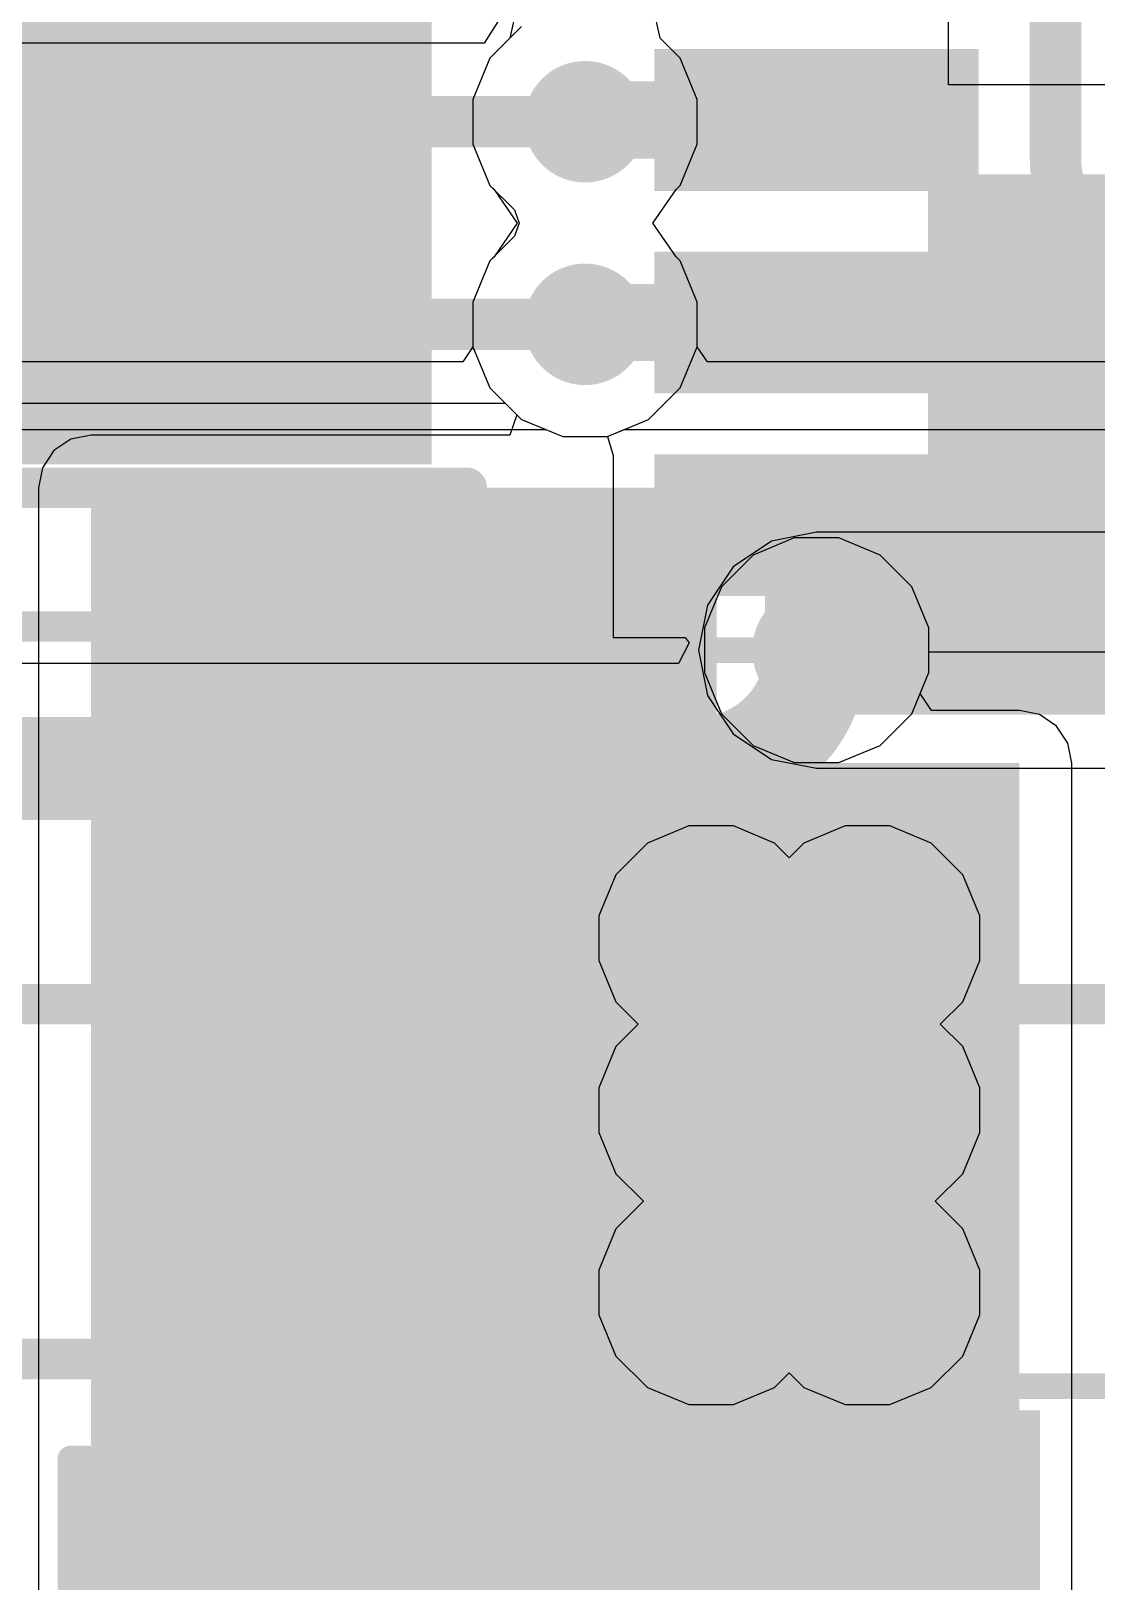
# Model space of a CAD drawing. Header units: inches. Extents: x -0.01 to 2.44, y -0.01 to 2.26.
# Drawn here: x 0.5025 to 0.7094, y 1.0781 to 1.3793 of the extents above; entities that cross this region are included whole.
import ezdxf

# ---------------------------------------------------------------- set-up
doc = ezdxf.new("R2010")
doc.units = ezdxf.units.IN
doc.header["$MEASUREMENT"] = 0
for name, color, linetype in [('Bottom Layer', 5, 'Continuous'), ('Bottom Overlay', 54, 'Continuous'), ('Bottom Paste', 16, 'Continuous'), ('Bottom Solder', 6, 'Continuous'), ('GROUND', 16, 'Continuous'), ('POWER', 76, 'Continuous'), ('SIGNAL1', 90, 'Continuous'), ('SIGNAL2', 156, 'Continuous'), ('Top Layer', 1, 'Continuous'), ('Top Overlay', 2, 'Continuous'), ('Top Paste', 8, 'Continuous'), ('Top Solder', 216, 'Continuous'), ('Via Holes', 16, 'Continuous')]:
    doc.layers.add(name, color=color, linetype=linetype)

# ---------------------------------------------------------------- blocks, each defined once
blk = doc.blocks.new('SOT__223_B_30')
at = {"layer": 'Bottom Layer'}
for points in [[(0.06102, 0.15945), (0.12008, 0.15945), (0.12008, 0.08071), (0.06102, 0.08071)], [(-0.0748, -0.08071), (0.0748, -0.08071), (0.0748, -0.15945), (-0.0748, -0.15945)]]:
    blk.add_hatch(color=5, dxfattribs=at).paths.add_polyline_path(points)
at = {"layer": 'Bottom Paste'}
for points in [[(0.06102, 0.15945), (0.12008, 0.15945), (0.12008, 0.08071), (0.06102, 0.08071)], [(-0.0748, -0.08071), (0.0748, -0.08071), (0.0748, -0.15945), (-0.0748, -0.15945)]]:
    blk.add_hatch(color=16, dxfattribs=at).paths.add_polyline_path(points)
at = {"layer": 'Bottom Solder'}
for points in [[(0.05702, 0.16345), (0.12408, 0.16345), (0.12408, 0.07671), (0.05702, 0.07671)], [(-0.0788, -0.07671), (0.0788, -0.07671), (0.0788, -0.16345), (-0.0788, -0.16345)]]:
    blk.add_hatch(color=6, dxfattribs=at).paths.add_polyline_path(points)
at = {"layer": 'Bottom Overlay'}
for points in [[(0.13, 0.072, 0.005, 0.005, 0), (-0.13, 0.072, 0.005, 0.005, 0)], [(0.13, 0.072, 0.005, 0.005, 0), (0.13, -0.071, 0.005, 0.005, 0)], [(0.13, -0.071, 0.005, 0.005, 0), (-0.13, -0.071, 0.005, 0.005, 0)]]:
    blk.add_lwpolyline(points, format="xyseb", dxfattribs=at)
for points in [[(0.12875, 0.072, 0.0025, 0.0025, 1), (0.13125, 0.072, 0.0025, 0.0025, 1)], [(0.12875, 0.072, 0.0025, 0.0025, 1), (0.13125, 0.072, 0.0025, 0.0025, 1)], [(0.12875, -0.071, 0.0025, 0.0025, 1), (0.13125, -0.071, 0.0025, 0.0025, 1)], [(0.12875, -0.071, 0.0025, 0.0025, 1), (0.13125, -0.071, 0.0025, 0.0025, 1)]]:
    blk.add_lwpolyline(points, format="xyseb", close=True, dxfattribs=at)
blk = doc.blocks.new('ESSOP_10_150____1___31')
at = {"layer": 'Top Layer'}
for points in [[(-0.14764, 0.09055), (-0.08858, 0.09055), (-0.08858, 0.06693), (-0.14764, 0.06693)], [(0.08858, 0.09055), (0.14764, 0.09055), (0.14764, 0.06693), (0.08858, 0.06693)], [(-0.04134, -0.06496), (-0.04134, 0.06496), (0.04134, 0.06496), (0.04134, -0.06496)], [(-0.14764, 0.05118), (-0.08858, 0.05118), (-0.08858, 0.02756), (-0.14764, 0.02756)], [(0.08858, 0.05118), (0.14764, 0.05118), (0.14764, 0.02756), (0.08858, 0.02756)], [(-0.14764, 0.01181), (-0.08858, 0.01181), (-0.08858, -0.01181), (-0.14764, -0.01181)], [(0.08858, 0.01181), (0.14764, 0.01181), (0.14764, -0.01181), (0.08858, -0.01181)], [(-0.14764, -0.02756), (-0.08858, -0.02756), (-0.08858, -0.05118), (-0.14764, -0.05118)], [(0.08858, -0.02756), (0.14764, -0.02756), (0.14764, -0.05118), (0.08858, -0.05118)], [(-0.14764, -0.06693), (-0.08858, -0.06693), (-0.08858, -0.09055), (-0.14764, -0.09055)], [(0.08858, -0.06693), (0.14764, -0.06693), (0.14764, -0.09055), (0.08858, -0.09055)]]:
    blk.add_hatch(color=1, dxfattribs=at).paths.add_polyline_path(points)
at = {"layer": 'Top Paste'}
for points in [[(-0.14764, 0.09055), (-0.08858, 0.09055), (-0.08858, 0.06693), (-0.14764, 0.06693)], [(0.08858, 0.09055), (0.14764, 0.09055), (0.14764, 0.06693), (0.08858, 0.06693)], [(-0.04134, -0.06496), (-0.04134, 0.06496), (0.04134, 0.06496), (0.04134, -0.06496)], [(-0.14764, 0.05118), (-0.08858, 0.05118), (-0.08858, 0.02756), (-0.14764, 0.02756)], [(0.08858, 0.05118), (0.14764, 0.05118), (0.14764, 0.02756), (0.08858, 0.02756)], [(-0.14764, 0.01181), (-0.08858, 0.01181), (-0.08858, -0.01181), (-0.14764, -0.01181)], [(0.08858, 0.01181), (0.14764, 0.01181), (0.14764, -0.01181), (0.08858, -0.01181)], [(-0.14764, -0.02756), (-0.08858, -0.02756), (-0.08858, -0.05118), (-0.14764, -0.05118)], [(0.08858, -0.02756), (0.14764, -0.02756), (0.14764, -0.05118), (0.08858, -0.05118)], [(-0.14764, -0.06693), (-0.08858, -0.06693), (-0.08858, -0.09055), (-0.14764, -0.09055)], [(0.08858, -0.06693), (0.14764, -0.06693), (0.14764, -0.09055), (0.08858, -0.09055)]]:
    blk.add_hatch(color=8, dxfattribs=at).paths.add_polyline_path(points)
at = {"layer": 'Top Solder'}
for points in [[(-0.14961, 0.09252), (-0.08661, 0.09252), (-0.08661, 0.06496), (-0.14961, 0.06496)], [(0.08661, 0.09252), (0.14961, 0.09252), (0.14961, 0.06496), (0.08661, 0.06496)], [(-0.04331, -0.06693), (-0.04331, 0.06693), (0.04331, 0.06693), (0.04331, -0.06693)], [(-0.14961, 0.05315), (-0.08661, 0.05315), (-0.08661, 0.02559), (-0.14961, 0.02559)], [(0.08661, 0.05315), (0.14961, 0.05315), (0.14961, 0.02559), (0.08661, 0.02559)], [(-0.14961, 0.01378), (-0.08661, 0.01378), (-0.08661, -0.01378), (-0.14961, -0.01378)], [(0.08661, 0.01378), (0.14961, 0.01378), (0.14961, -0.01378), (0.08661, -0.01378)], [(-0.14961, -0.02559), (-0.08661, -0.02559), (-0.08661, -0.05315), (-0.14961, -0.05315)], [(0.08661, -0.02559), (0.14961, -0.02559), (0.14961, -0.05315), (0.08661, -0.05315)], [(-0.14961, -0.06496), (-0.08661, -0.06496), (-0.08661, -0.09252), (-0.14961, -0.09252)], [(0.08661, -0.06496), (0.14961, -0.06496), (0.14961, -0.09252), (0.08661, -0.09252)]]:
    blk.add_hatch(color=216, dxfattribs=at).paths.add_polyline_path(points)
at = {"layer": 'Top Overlay'}
for points in [[(0.07677, 0.09842, 0.00591, 0.00591, 0), (-0.07677, 0.09842, 0.00591, 0.00591, 0)], [(-0.16841, 0.09274, 0.00787, 0.00787, 0), (-0.16841, 0.06807, 0.00787, 0.00787, 0)], [(-0.15506, 0.08043, 0.00787, 0.00787, 0), (-0.16739, 0.09276, 0.00787, 0.00787, 0)], [(-0.15506, 0.08043, 0.00787, 0.00787, 0), (-0.16841, 0.06707, 0.00787, 0.00787, 0)], [(0.07677, -0.09842, 0.00591, 0.00591, 0), (-0.07677, -0.09842, 0.00591, 0.00591, 0)]]:
    blk.add_lwpolyline(points, format="xyseb", dxfattribs=at)
for points in [[(-0.07825, 0.09842, 0.00295, 0.00295, 1), (-0.0753, 0.09842, 0.00295, 0.00295, 1)], [(0.07529, 0.09842, 0.00295, 0.00295, 1), (0.07825, 0.09842, 0.00295, 0.00295, 1)], [(-0.17038, 0.09274, 0.00394, 0.00394, 1), (-0.16644, 0.09274, 0.00394, 0.00394, 1)], [(-0.16936, 0.09276, 0.00394, 0.00394, 1), (-0.16542, 0.09276, 0.00394, 0.00394, 1)], [(-0.15702, 0.08043, 0.00394, 0.00394, 1), (-0.15309, 0.08043, 0.00394, 0.00394, 1)], [(-0.15702, 0.08043, 0.00394, 0.00394, 1), (-0.15309, 0.08043, 0.00394, 0.00394, 1)], [(-0.17038, 0.06807, 0.00394, 0.00394, 1), (-0.16644, 0.06807, 0.00394, 0.00394, 1)], [(-0.17038, 0.06707, 0.00394, 0.00394, 1), (-0.16644, 0.06707, 0.00394, 0.00394, 1)], [(-0.07825, -0.09842, 0.00295, 0.00295, 1), (-0.0753, -0.09842, 0.00295, 0.00295, 1)], [(0.07529, -0.09842, 0.00295, 0.00295, 1), (0.07825, -0.09842, 0.00295, 0.00295, 1)]]:
    blk.add_lwpolyline(points, format="xyseb", close=True, dxfattribs=at)
blk = doc.blocks.new('78438357100_B_85')
at = {"layer": 'Bottom Layer'}
for points in [[(-0.06594, 0.07283), (-0.02736, 0.07283), (-0.02736, -0.07283), (-0.06594, -0.07283)], [(0.02736, 0.07283), (0.06594, 0.07283), (0.06594, -0.07283), (0.02736, -0.07283)]]:
    blk.add_hatch(color=5, dxfattribs=at).paths.add_polyline_path(points)
at = {"layer": 'Bottom Paste'}
for points in [[(-0.06594, 0.07283), (-0.02736, 0.07283), (-0.02736, -0.07283), (-0.06594, -0.07283)], [(0.02736, 0.07283), (0.06594, 0.07283), (0.06594, -0.07283), (0.02736, -0.07283)]]:
    blk.add_hatch(color=16, dxfattribs=at).paths.add_polyline_path(points)
at = {"layer": 'Bottom Solder'}
for points in [[(-0.06994, 0.07683), (-0.02336, 0.07683), (-0.02336, -0.07683), (-0.06994, -0.07683)], [(0.02336, 0.07683), (0.06994, 0.07683), (0.06994, -0.07683), (0.02336, -0.07683)]]:
    blk.add_hatch(color=6, dxfattribs=at).paths.add_polyline_path(points)
at = {"layer": 'Bottom Overlay'}
for points in [[(-0.08465, -0.08465, 0.00787, 0.00787, 0), (-0.08465, 0.08465, 0.00787, 0.00787, 0)], [(-0.08465, 0.08465, 0.00787, 0.00787, 0), (0.08465, 0.08465, 0.00787, 0.00787, 0)], [(0.08465, -0.08465, 0.00787, 0.00787, 0), (0.08465, 0.08465, 0.00787, 0.00787, 0)], [(-0.08465, -0.08465, 0.00787, 0.00787, 0), (0.08465, -0.08465, 0.00787, 0.00787, 0)]]:
    blk.add_lwpolyline(points, format="xyseb", dxfattribs=at)
for points in [[(-0.08661, 0.08465, 0.00394, 0.00394, 1), (-0.08268, 0.08465, 0.00394, 0.00394, 1)], [(-0.08661, 0.08465, 0.00394, 0.00394, 1), (-0.08268, 0.08465, 0.00394, 0.00394, 1)], [(0.08268, 0.08465, 0.00394, 0.00394, 1), (0.08661, 0.08465, 0.00394, 0.00394, 1)], [(0.08268, 0.08465, 0.00394, 0.00394, 1), (0.08661, 0.08465, 0.00394, 0.00394, 1)], [(-0.1003, -0.0628, 0.01575, 0.01575, 1), (-0.10817, -0.0628, 0.01575, 0.01575, 1)], [(-0.11211, -0.0628, 0.00787, 0.00787, 1), (-0.10424, -0.0628, 0.00787, 0.00787, 1)], [(-0.10424, -0.0628, 0.00787, 0.00787, 1), (-0.09636, -0.0628, 0.00787, 0.00787, 1)], [(-0.08661, -0.08465, 0.00394, 0.00394, 1), (-0.08268, -0.08465, 0.00394, 0.00394, 1)], [(-0.08661, -0.08465, 0.00394, 0.00394, 1), (-0.08268, -0.08465, 0.00394, 0.00394, 1)], [(0.08268, -0.08465, 0.00394, 0.00394, 1), (0.08661, -0.08465, 0.00394, 0.00394, 1)], [(0.08268, -0.08465, 0.00394, 0.00394, 1), (0.08661, -0.08465, 0.00394, 0.00394, 1)]]:
    blk.add_lwpolyline(points, format="xyseb", close=True, dxfattribs=at)
blk = doc.blocks.new('BM04B_GHS_TBT_92')
at = {"layer": 'Top Layer'}
for points in [[(-0.08563, 0.125), (-0.06201, 0.125), (-0.06201, 0.05807), (-0.08563, 0.05807)], [(-0.03642, 0.125), (-0.0128, 0.125), (-0.0128, 0.05807), (-0.03642, 0.05807)], [(0.0128, 0.125), (0.03642, 0.125), (0.03642, 0.05807), (0.0128, 0.05807)], [(0.06201, 0.125), (0.08563, 0.125), (0.08563, 0.05807), (0.06201, 0.05807)], [(-0.16634, 0.01476), (-0.12697, 0.01476), (-0.12697, -0.09547), (-0.16634, -0.09547)], [(0.12697, 0.01476), (0.16634, 0.01476), (0.16634, -0.09547), (0.12697, -0.09547)]]:
    blk.add_hatch(color=1, dxfattribs=at).paths.add_polyline_path(points)
at = {"layer": 'Top Paste'}
for points in [[(-0.08563, 0.125), (-0.06201, 0.125), (-0.06201, 0.05807), (-0.08563, 0.05807)], [(-0.03642, 0.125), (-0.0128, 0.125), (-0.0128, 0.05807), (-0.03642, 0.05807)], [(0.0128, 0.125), (0.03642, 0.125), (0.03642, 0.05807), (0.0128, 0.05807)], [(0.06201, 0.125), (0.08563, 0.125), (0.08563, 0.05807), (0.06201, 0.05807)], [(-0.16634, 0.01476), (-0.12697, 0.01476), (-0.12697, -0.09547), (-0.16634, -0.09547)], [(0.12697, 0.01476), (0.16634, 0.01476), (0.16634, -0.09547), (0.12697, -0.09547)]]:
    blk.add_hatch(color=8, dxfattribs=at).paths.add_polyline_path(points)
at = {"layer": 'Top Solder'}
for points in [[(-0.08963, 0.129), (-0.05801, 0.129), (-0.05801, 0.05407), (-0.08963, 0.05407)], [(-0.04042, 0.129), (-0.0088, 0.129), (-0.0088, 0.05407), (-0.04042, 0.05407)], [(0.0088, 0.129), (0.04042, 0.129), (0.04042, 0.05407), (0.0088, 0.05407)], [(0.05801, 0.129), (0.08963, 0.129), (0.08963, 0.05407), (0.05801, 0.05407)], [(-0.17034, 0.01876), (-0.12297, 0.01876), (-0.12297, -0.09947), (-0.17034, -0.09947)], [(0.12297, 0.01876), (0.17034, 0.01876), (0.17034, -0.09947), (0.12297, -0.09947)]]:
    blk.add_hatch(color=216, dxfattribs=at).paths.add_polyline_path(points)
at = {"layer": 'Top Overlay'}
for points in [[(-0.10039, 0.08366, 0.00787, 0.00787, 0), (-0.1624, 0.08366, 0.00787, 0.00787, 0)], [(-0.1624, 0.08366, 0.00787, 0.00787, 0), (-0.1624, 0.02953, 0.00787, 0.00787, 0)], [(0.1624, 0.08366, 0.00787, 0.00787, 0), (0.10039, 0.08366, 0.00787, 0.00787, 0)], [(0.1624, 0.08366, 0.00787, 0.00787, 0), (0.1624, 0.02953, 0.00787, 0.00787, 0)], [(0.1122, -0.08366, 0.00787, 0.00787, 0), (-0.1122, -0.08366, 0.00787, 0.00787, 0)]]:
    blk.add_lwpolyline(points, format="xyseb", dxfattribs=at)
for points in [[(-0.16437, 0.08366, 0.00394, 0.00394, 1), (-0.16043, 0.08366, 0.00394, 0.00394, 1)], [(-0.16437, 0.08366, 0.00394, 0.00394, 1), (-0.16043, 0.08366, 0.00394, 0.00394, 1)], [(-0.10236, 0.08366, 0.00394, 0.00394, 1), (-0.09843, 0.08366, 0.00394, 0.00394, 1)], [(0.09843, 0.08366, 0.00394, 0.00394, 1), (0.10236, 0.08366, 0.00394, 0.00394, 1)], [(0.16043, 0.08366, 0.00394, 0.00394, 1), (0.16437, 0.08366, 0.00394, 0.00394, 1)], [(0.16043, 0.08366, 0.00394, 0.00394, 1), (0.16437, 0.08366, 0.00394, 0.00394, 1)], [(-0.16437, 0.02953, 0.00394, 0.00394, 1), (-0.16043, 0.02953, 0.00394, 0.00394, 1)], [(0.16043, 0.02953, 0.00394, 0.00394, 1), (0.16437, 0.02953, 0.00394, 0.00394, 1)], [(-0.11417, -0.08366, 0.00394, 0.00394, 1), (-0.11024, -0.08366, 0.00394, 0.00394, 1)], [(0.11024, -0.08366, 0.00394, 0.00394, 1), (0.11417, -0.08366, 0.00394, 0.00394, 1)]]:
    blk.add_lwpolyline(points, format="xyseb", close=True, dxfattribs=at)
blk = doc.blocks.new('C___1206_B_131')
at = {"layer": 'Bottom Layer'}
for points in [[(-0.08, 0.035), (-0.02, 0.035), (-0.02, -0.035), (-0.08, -0.035)], [(0.02, 0.035), (0.08, 0.035), (0.08, -0.035), (0.02, -0.035)]]:
    blk.add_hatch(color=5, dxfattribs=at).paths.add_polyline_path(points)
at = {"layer": 'Bottom Paste'}
for points in [[(-0.08, 0.035), (-0.02, 0.035), (-0.02, -0.035), (-0.08, -0.035)], [(0.02, 0.035), (0.08, 0.035), (0.08, -0.035), (0.02, -0.035)]]:
    blk.add_hatch(color=16, dxfattribs=at).paths.add_polyline_path(points)
at = {"layer": 'Bottom Solder'}
for points in [[(-0.084, 0.039), (-0.016, 0.039), (-0.016, -0.039), (-0.084, -0.039)], [(0.016, 0.039), (0.084, 0.039), (0.084, -0.039), (0.016, -0.039)]]:
    blk.add_hatch(color=6, dxfattribs=at).paths.add_polyline_path(points)
at = {"layer": 'Bottom Overlay'}
for points in [[(-0.084, 0.039, 0.005, 0.005, 0), (-0.024, 0.039, 0.005, 0.005, 0)], [(-0.084, 0.039, 0.005, 0.005, 0), (-0.084, -0.039, 0.005, 0.005, 0)], [(0.024, 0.039, 0.005, 0.005, 0), (0.084, 0.039, 0.005, 0.005, 0)], [(0.084, 0.039, 0.005, 0.005, 0), (0.084, -0.039, 0.005, 0.005, 0)], [(-0.084, -0.039, 0.005, 0.005, 0), (-0.024, -0.039, 0.005, 0.005, 0)], [(0.024, -0.039, 0.005, 0.005, 0), (0.084, -0.039, 0.005, 0.005, 0)]]:
    blk.add_lwpolyline(points, format="xyseb", dxfattribs=at)
for points in [[(-0.08525, 0.039, 0.0025, 0.0025, 1), (-0.08275, 0.039, 0.0025, 0.0025, 1)], [(-0.08525, 0.039, 0.0025, 0.0025, 1), (-0.08275, 0.039, 0.0025, 0.0025, 1)], [(-0.02525, 0.039, 0.0025, 0.0025, 1), (-0.02275, 0.039, 0.0025, 0.0025, 1)], [(0.02275, 0.039, 0.0025, 0.0025, 1), (0.02525, 0.039, 0.0025, 0.0025, 1)], [(0.08275, 0.039, 0.0025, 0.0025, 1), (0.08525, 0.039, 0.0025, 0.0025, 1)], [(0.08275, 0.039, 0.0025, 0.0025, 1), (0.08525, 0.039, 0.0025, 0.0025, 1)], [(-0.08525, -0.039, 0.0025, 0.0025, 1), (-0.08275, -0.039, 0.0025, 0.0025, 1)], [(-0.08525, -0.039, 0.0025, 0.0025, 1), (-0.08275, -0.039, 0.0025, 0.0025, 1)], [(-0.02525, -0.039, 0.0025, 0.0025, 1), (-0.02275, -0.039, 0.0025, 0.0025, 1)], [(0.02275, -0.039, 0.0025, 0.0025, 1), (0.02525, -0.039, 0.0025, 0.0025, 1)], [(0.08275, -0.039, 0.0025, 0.0025, 1), (0.08525, -0.039, 0.0025, 0.0025, 1)], [(0.08275, -0.039, 0.0025, 0.0025, 1), (0.08525, -0.039, 0.0025, 0.0025, 1)]]:
    blk.add_lwpolyline(points, format="xyseb", close=True, dxfattribs=at)

msp = doc.modelspace()

# ---------------------------------------------------------------- hatches: boundary and pattern name
at = {"layer": 'Bottom Layer'}
h = msp.add_hatch(color=5, dxfattribs=at)
edge = h.paths.add_edge_path()
edge.add_arc((0.61012, 1.36165), 0.01181, 0, 360)
h = msp.add_hatch(color=5, dxfattribs=at)
edge = h.paths.add_edge_path()
edge.add_arc((0.61012, 1.32228), 0.01181, 0, 360)
for points in [[(0.51413, 1.03788), (0.63566, 1.03788), (0.63566, 1.29053), (0.51413, 1.29053)], [(0.51413, 1.03788), (0.58413, 1.03788), (0.58413, 1.28738), (0.51413, 1.28738)], [(0.51413, 1.01267), (0.69453, 1.01267), (0.69453, 1.23702), (0.51413, 1.23702)]]:
    msp.add_hatch(color=5, dxfattribs=at).paths.add_polyline_path(points)
h = msp.add_hatch(color=5, dxfattribs=at)
edge = h.paths.add_edge_path()
edge.add_arc((0.65511, 1.25896), 0.01181, 0, 360)
h = msp.add_hatch(color=5, dxfattribs=at)
edge = h.paths.add_edge_path()
edge.add_arc((0.63459, 1.203), 0.01181, 0, 360)
h = msp.add_hatch(color=5, dxfattribs=at)
edge = h.paths.add_edge_path()
edge.add_arc((0.665, 1.203), 0.01181, 0, 360)
h = msp.add_hatch(color=5, dxfattribs=at)
edge = h.paths.add_edge_path()
edge.add_arc((0.63459, 1.16959), 0.01181, 0, 360)
h = msp.add_hatch(color=5, dxfattribs=at)
edge = h.paths.add_edge_path()
edge.add_arc((0.665, 1.16959), 0.01181, 0, 360)
h = msp.add_hatch(color=5, dxfattribs=at)
edge = h.paths.add_edge_path()
edge.add_arc((0.63459, 1.13418), 0.01181, 0, 360)
h = msp.add_hatch(color=5, dxfattribs=at)
edge = h.paths.add_edge_path()
edge.add_arc((0.665, 1.13418), 0.01181, 0, 360)
at = {"layer": 'GROUND'}
h = msp.add_hatch(color=16, dxfattribs=at)
edge = h.paths.add_edge_path()
edge.add_arc((0.61012, 1.36165), 0.01181, 0, 360)
h = msp.add_hatch(color=16, dxfattribs=at)
edge = h.paths.add_edge_path()
edge.add_arc((0.61012, 1.32228), 0.01181, 0, 360)
h = msp.add_hatch(color=16, dxfattribs=at)
edge = h.paths.add_edge_path()
edge.add_arc((0.65511, 1.25896), 0.01181, 0, 360)
h = msp.add_hatch(color=16, dxfattribs=at)
edge = h.paths.add_edge_path()
edge.add_arc((0.63459, 1.203), 0.01181, 0, 360)
h = msp.add_hatch(color=16, dxfattribs=at)
edge = h.paths.add_edge_path()
edge.add_arc((0.665, 1.203), 0.01181, 0, 360)
h = msp.add_hatch(color=16, dxfattribs=at)
edge = h.paths.add_edge_path()
edge.add_arc((0.63459, 1.16959), 0.01181, 0, 360)
h = msp.add_hatch(color=16, dxfattribs=at)
edge = h.paths.add_edge_path()
edge.add_arc((0.665, 1.16959), 0.01181, 0, 360)
h = msp.add_hatch(color=16, dxfattribs=at)
edge = h.paths.add_edge_path()
edge.add_arc((0.63459, 1.13418), 0.01181, 0, 360)
h = msp.add_hatch(color=16, dxfattribs=at)
edge = h.paths.add_edge_path()
edge.add_arc((0.665, 1.13418), 0.01181, 0, 360)
at = {"layer": 'POWER'}
h = msp.add_hatch(color=76, dxfattribs=at)
edge = h.paths.add_edge_path()
edge.add_arc((0.61012, 1.36165), 0.01181, 0, 360)
h = msp.add_hatch(color=76, dxfattribs=at)
edge = h.paths.add_edge_path()
edge.add_arc((0.61012, 1.32228), 0.01181, 0, 360)
h = msp.add_hatch(color=76, dxfattribs=at)
edge = h.paths.add_edge_path()
edge.add_arc((0.65511, 1.25896), 0.01181, 0, 360)
h = msp.add_hatch(color=76, dxfattribs=at)
edge = h.paths.add_edge_path()
edge.add_arc((0.63459, 1.203), 0.01181, 0, 360)
h = msp.add_hatch(color=76, dxfattribs=at)
edge = h.paths.add_edge_path()
edge.add_arc((0.665, 1.203), 0.01181, 0, 360)
h = msp.add_hatch(color=76, dxfattribs=at)
edge = h.paths.add_edge_path()
edge.add_arc((0.63459, 1.16959), 0.01181, 0, 360)
h = msp.add_hatch(color=76, dxfattribs=at)
edge = h.paths.add_edge_path()
edge.add_arc((0.665, 1.16959), 0.01181, 0, 360)
h = msp.add_hatch(color=76, dxfattribs=at)
edge = h.paths.add_edge_path()
edge.add_arc((0.63459, 1.13418), 0.01181, 0, 360)
h = msp.add_hatch(color=76, dxfattribs=at)
edge = h.paths.add_edge_path()
edge.add_arc((0.665, 1.13418), 0.01181, 0, 360)
at = {"layer": 'SIGNAL1'}
h = msp.add_hatch(color=90, dxfattribs=at)
edge = h.paths.add_edge_path()
edge.add_arc((0.61012, 1.36165), 0.01181, 0, 360)
h = msp.add_hatch(color=90, dxfattribs=at)
edge = h.paths.add_edge_path()
edge.add_arc((0.61012, 1.32228), 0.01181, 0, 360)
h = msp.add_hatch(color=90, dxfattribs=at)
edge = h.paths.add_edge_path()
edge.add_arc((0.65511, 1.25896), 0.01181, 0, 360)
h = msp.add_hatch(color=90, dxfattribs=at)
edge = h.paths.add_edge_path()
edge.add_arc((0.63459, 1.203), 0.01181, 0, 360)
h = msp.add_hatch(color=90, dxfattribs=at)
edge = h.paths.add_edge_path()
edge.add_arc((0.665, 1.203), 0.01181, 0, 360)
h = msp.add_hatch(color=90, dxfattribs=at)
edge = h.paths.add_edge_path()
edge.add_arc((0.63459, 1.16959), 0.01181, 0, 360)
h = msp.add_hatch(color=90, dxfattribs=at)
edge = h.paths.add_edge_path()
edge.add_arc((0.665, 1.16959), 0.01181, 0, 360)
h = msp.add_hatch(color=90, dxfattribs=at)
edge = h.paths.add_edge_path()
edge.add_arc((0.63459, 1.13418), 0.01181, 0, 360)
h = msp.add_hatch(color=90, dxfattribs=at)
edge = h.paths.add_edge_path()
edge.add_arc((0.665, 1.13418), 0.01181, 0, 360)
at = {"layer": 'SIGNAL2'}
h = msp.add_hatch(color=156, dxfattribs=at)
edge = h.paths.add_edge_path()
edge.add_arc((0.61012, 1.36165), 0.01181, 0, 360)
h = msp.add_hatch(color=156, dxfattribs=at)
edge = h.paths.add_edge_path()
edge.add_arc((0.61012, 1.32228), 0.01181, 0, 360)
h = msp.add_hatch(color=156, dxfattribs=at)
edge = h.paths.add_edge_path()
edge.add_arc((0.65511, 1.25896), 0.01181, 0, 360)
h = msp.add_hatch(color=156, dxfattribs=at)
edge = h.paths.add_edge_path()
edge.add_arc((0.63459, 1.203), 0.01181, 0, 360)
h = msp.add_hatch(color=156, dxfattribs=at)
edge = h.paths.add_edge_path()
edge.add_arc((0.665, 1.203), 0.01181, 0, 360)
h = msp.add_hatch(color=156, dxfattribs=at)
edge = h.paths.add_edge_path()
edge.add_arc((0.63459, 1.16959), 0.01181, 0, 360)
h = msp.add_hatch(color=156, dxfattribs=at)
edge = h.paths.add_edge_path()
edge.add_arc((0.665, 1.16959), 0.01181, 0, 360)
h = msp.add_hatch(color=156, dxfattribs=at)
edge = h.paths.add_edge_path()
edge.add_arc((0.63459, 1.13418), 0.01181, 0, 360)
h = msp.add_hatch(color=156, dxfattribs=at)
edge = h.paths.add_edge_path()
edge.add_arc((0.665, 1.13418), 0.01181, 0, 360)
at = {"layer": 'Top Layer'}
h = msp.add_hatch(color=1, dxfattribs=at)
edge = h.paths.add_edge_path()
edge.add_arc((0.61012, 1.36165), 0.01181, 0, 360)
h = msp.add_hatch(color=1, dxfattribs=at)
edge = h.paths.add_edge_path()
edge.add_arc((0.61012, 1.32228), 0.01181, 0, 360)
h = msp.add_hatch(color=1, dxfattribs=at)
edge = h.paths.add_edge_path()
edge.add_arc((0.65511, 1.25896), 0.01181, 0, 360)
h = msp.add_hatch(color=1, dxfattribs=at)
edge = h.paths.add_edge_path()
edge.add_arc((0.63459, 1.203), 0.01181, 0, 360)
h = msp.add_hatch(color=1, dxfattribs=at)
edge = h.paths.add_edge_path()
edge.add_arc((0.665, 1.203), 0.01181, 0, 360)
h = msp.add_hatch(color=1, dxfattribs=at)
edge = h.paths.add_edge_path()
edge.add_arc((0.63459, 1.16959), 0.01181, 0, 360)
h = msp.add_hatch(color=1, dxfattribs=at)
edge = h.paths.add_edge_path()
edge.add_arc((0.665, 1.16959), 0.01181, 0, 360)
h = msp.add_hatch(color=1, dxfattribs=at)
edge = h.paths.add_edge_path()
edge.add_arc((0.63459, 1.13418), 0.01181, 0, 360)
h = msp.add_hatch(color=1, dxfattribs=at)
edge = h.paths.add_edge_path()
edge.add_arc((0.665, 1.13418), 0.01181, 0, 360)
at = {"layer": 'Via Holes'}
h = msp.add_hatch(color=7, dxfattribs=at)
edge = h.paths.add_edge_path()
edge.add_arc((0.61012, 1.36165), 0.00591, 0, 360)
h = msp.add_hatch(color=7, dxfattribs=at)
edge = h.paths.add_edge_path()
edge.add_arc((0.61012, 1.32228), 0.00591, 0, 360)
h = msp.add_hatch(color=7, dxfattribs=at)
edge = h.paths.add_edge_path()
edge.add_arc((0.65511, 1.25896), 0.00591, 0, 360)
h = msp.add_hatch(color=7, dxfattribs=at)
edge = h.paths.add_edge_path()
edge.add_arc((0.63459, 1.203), 0.00591, 0, 360)
h = msp.add_hatch(color=7, dxfattribs=at)
edge = h.paths.add_edge_path()
edge.add_arc((0.665, 1.203), 0.00591, 0, 360)
h = msp.add_hatch(color=7, dxfattribs=at)
edge = h.paths.add_edge_path()
edge.add_arc((0.63459, 1.16959), 0.00591, 0, 360)
h = msp.add_hatch(color=7, dxfattribs=at)
edge = h.paths.add_edge_path()
edge.add_arc((0.665, 1.16959), 0.00591, 0, 360)
h = msp.add_hatch(color=7, dxfattribs=at)
edge = h.paths.add_edge_path()
edge.add_arc((0.63459, 1.13418), 0.00591, 0, 360)
h = msp.add_hatch(color=7, dxfattribs=at)
edge = h.paths.add_edge_path()
edge.add_arc((0.665, 1.13418), 0.00591, 0, 360)

# ---------------------------------------------------------------- linework, layer by layer
at = {"layer": 'Bottom Layer'}
for p, q in [((0.68075, 1.36884), (0.68075, 1.4642)), ((0.59776, 1.38014), (0.59163, 1.374)), ((0.59163, 1.374), (0.58831, 1.36599)), ((0.82066, 1.36884), (0.68075, 1.36884)), ((0.58831, 1.36599), (0.58831, 1.35731)), ((0.58831, 1.35731), (0.59163, 1.34929)), ((0.59163, 1.34929), (0.59639, 1.34453)), ((0.59639, 1.34453), (0.59733, 1.34196)), ((0.59733, 1.34196), (0.59639, 1.3394)), ((0.59639, 1.3394), (0.59163, 1.33463)), ((0.59163, 1.33463), (0.58831, 1.32662)), ((0.58831, 1.32662), (0.58831, 1.31794)), ((0.58831, 1.31794), (0.59163, 1.30992)), ((0.59163, 1.30992), (0.59683, 1.30472)), ((0.59683, 1.30472), (0.59551, 1.30072)), ((0.51023, 1.29995), (0.50692, 1.29774)), ((0.51413, 1.30072), (0.51023, 1.29995)), ((0.59551, 1.30072), (0.51413, 1.30072)), ((0.50692, 1.29774), (0.50471, 1.29443)), ((0.50471, 1.29443), (0.50394, 1.29053)), ((0.50394, 1.29053), (0.50394, 1.23702)), ((0.67692, 1.25462), (0.67692, 1.25867)), ((0.67692, 1.25867), (0.71583, 1.25867)), ((0.67523, 1.25055), (0.67692, 1.25462)), ((0.67746, 1.24722), (0.67523, 1.25055)), ((0.69453, 1.24722), (0.67746, 1.24722)), ((0.69843, 1.24644), (0.69453, 1.24722)), ((0.70174, 1.24423), (0.69843, 1.24644)), ((0.70395, 1.24093), (0.70174, 1.24423)), ((0.70472, 1.23702), (0.70395, 1.24093)), ((0.50394, 1.23702), (0.50394, 1.03788)), ((0.70472, 1.06788), (0.70472, 1.23702))]:
    msp.add_line(p, q, dxfattribs=at)
at = {"layer": 'GROUND'}
for p, q in [((0.59689, 1.38395), (0.59549, 1.37787)), ((0.62474, 1.37787), (0.62335, 1.38395)), ((0.59549, 1.37787), (0.59163, 1.374)), ((0.62861, 1.374), (0.62474, 1.37787)), ((0.59163, 1.374), (0.58831, 1.36599)), ((0.63193, 1.36599), (0.62861, 1.374)), ((0.58831, 1.36599), (0.58831, 1.35731)), ((0.63193, 1.35731), (0.63193, 1.36599)), ((0.58831, 1.35731), (0.59163, 1.34929)), ((0.62861, 1.34929), (0.63193, 1.35731)), ((0.59163, 1.34929), (0.59243, 1.3485)), ((0.62781, 1.3485), (0.62861, 1.34929)), ((0.59243, 1.3485), (0.59694, 1.34196)), ((0.6233, 1.34196), (0.62781, 1.3485)), ((0.59694, 1.34196), (0.59243, 1.33543)), ((0.62781, 1.33543), (0.6233, 1.34196)), ((0.59163, 1.33463), (0.58831, 1.32662)), ((0.59243, 1.33543), (0.59163, 1.33463)), ((0.62861, 1.33463), (0.62781, 1.33543)), ((0.63193, 1.32662), (0.62861, 1.33463)), ((0.58831, 1.32662), (0.58831, 1.31794)), ((0.63193, 1.31794), (0.63193, 1.32662)), ((0.58831, 1.31794), (0.59163, 1.30992)), ((0.62861, 1.30992), (0.63193, 1.31794)), ((0.59163, 1.30992), (0.59776, 1.30379)), ((0.62247, 1.30379), (0.62861, 1.30992)), ((0.59776, 1.30379), (0.60578, 1.30047)), ((0.61446, 1.30047), (0.62247, 1.30379)), ((0.60578, 1.30047), (0.61446, 1.30047)), ((0.65077, 1.28077), (0.64276, 1.27745)), ((0.65945, 1.28077), (0.65077, 1.28077)), ((0.66746, 1.27745), (0.65945, 1.28077)), ((0.64276, 1.27745), (0.63662, 1.27131)), ((0.6736, 1.27131), (0.66746, 1.27745)), ((0.63662, 1.27131), (0.6333, 1.2633)), ((0.67692, 1.2633), (0.6736, 1.27131)), ((0.6333, 1.2633), (0.6333, 1.25462)), ((0.67692, 1.25462), (0.67692, 1.2633)), ((0.6333, 1.25462), (0.63662, 1.2466)), ((0.6736, 1.2466), (0.67692, 1.25462)), ((0.63662, 1.2466), (0.64276, 1.24047)), ((0.66746, 1.24047), (0.6736, 1.2466)), ((0.64276, 1.24047), (0.65077, 1.23715)), ((0.65945, 1.23715), (0.66746, 1.24047)), ((0.65077, 1.23715), (0.65945, 1.23715)), ((0.63025, 1.22481), (0.62223, 1.22149)), ((0.63893, 1.22481), (0.63025, 1.22481)), ((0.64694, 1.22149), (0.63893, 1.22481)), ((0.66066, 1.22481), (0.65265, 1.22149)), ((0.66934, 1.22481), (0.66066, 1.22481)), ((0.67735, 1.22149), (0.66934, 1.22481)), ((0.62223, 1.22149), (0.6161, 1.21535)), ((0.64979, 1.21864), (0.64694, 1.22149)), ((0.65265, 1.22149), (0.64979, 1.21864)), ((0.68349, 1.21535), (0.67735, 1.22149)), ((0.6161, 1.21535), (0.61278, 1.20734)), ((0.68681, 1.20734), (0.68349, 1.21535)), ((0.61278, 1.20734), (0.61278, 1.19866)), ((0.68681, 1.19866), (0.68681, 1.20734)), ((0.61278, 1.19866), (0.6161, 1.19065)), ((0.68349, 1.19065), (0.68681, 1.19866)), ((0.6161, 1.19065), (0.62045, 1.18629)), ((0.67914, 1.18629), (0.68349, 1.19065)), ((0.62045, 1.18629), (0.6161, 1.18194)), ((0.68349, 1.18194), (0.67914, 1.18629)), ((0.6161, 1.18194), (0.61278, 1.17393)), ((0.68681, 1.17393), (0.68349, 1.18194)), ((0.61278, 1.17393), (0.61278, 1.16525)), ((0.68681, 1.16525), (0.68681, 1.17393)), ((0.61278, 1.16525), (0.6161, 1.15723)), ((0.68349, 1.15723), (0.68681, 1.16525)), ((0.6161, 1.15723), (0.62145, 1.15188)), ((0.67814, 1.15188), (0.68349, 1.15723)), ((0.62145, 1.15188), (0.6161, 1.14653)), ((0.68349, 1.14653), (0.67814, 1.15188)), ((0.6161, 1.14653), (0.61278, 1.13852)), ((0.68681, 1.13852), (0.68349, 1.14653)), ((0.61278, 1.13852), (0.61278, 1.12984)), ((0.68681, 1.12984), (0.68681, 1.13852)), ((0.61278, 1.12984), (0.6161, 1.12182)), ((0.68349, 1.12182), (0.68681, 1.12984)), ((0.6161, 1.12182), (0.62223, 1.11569)), ((0.67735, 1.11569), (0.68349, 1.12182)), ((0.64694, 1.11569), (0.64979, 1.11854)), ((0.64979, 1.11854), (0.65265, 1.11569)), ((0.62223, 1.11569), (0.63025, 1.11237)), ((0.63893, 1.11237), (0.64694, 1.11569)), ((0.65265, 1.11569), (0.66066, 1.11237)), ((0.66934, 1.11237), (0.67735, 1.11569)), ((0.63025, 1.11237), (0.63893, 1.11237)), ((0.66066, 1.11237), (0.66934, 1.11237))]:
    msp.add_line(p, q, dxfattribs=at)
at = {"layer": 'POWER'}
for p, q in [((0.59689, 1.38395), (0.59549, 1.37787)), ((0.62474, 1.37787), (0.62335, 1.38395)), ((0.59549, 1.37787), (0.59163, 1.374)), ((0.62861, 1.374), (0.62474, 1.37787)), ((0.59163, 1.374), (0.58831, 1.36599)), ((0.63193, 1.36599), (0.62861, 1.374)), ((0.58831, 1.36599), (0.58831, 1.35731)), ((0.63193, 1.35731), (0.63193, 1.36599)), ((0.58831, 1.35731), (0.59163, 1.34929)), ((0.62861, 1.34929), (0.63193, 1.35731)), ((0.59163, 1.34929), (0.59243, 1.3485)), ((0.62781, 1.3485), (0.62861, 1.34929)), ((0.59243, 1.3485), (0.59694, 1.34196)), ((0.6233, 1.34196), (0.62781, 1.3485)), ((0.59694, 1.34196), (0.59243, 1.33543)), ((0.62781, 1.33543), (0.6233, 1.34196)), ((0.59163, 1.33463), (0.58831, 1.32662)), ((0.59243, 1.33543), (0.59163, 1.33463)), ((0.62861, 1.33463), (0.62781, 1.33543)), ((0.63193, 1.32662), (0.62861, 1.33463)), ((0.58831, 1.32662), (0.58831, 1.31794)), ((0.63193, 1.31794), (0.63193, 1.32662)), ((0.58831, 1.31794), (0.58634, 1.315)), ((0.63389, 1.315), (0.63193, 1.31794)), ((0.58634, 1.315), (0.39775, 1.315)), ((0.735, 1.315), (0.63389, 1.315)), ((0.38085, 1.30182), (0.60252, 1.30182)), ((0.60252, 1.30182), (0.60578, 1.30047)), ((0.61446, 1.30047), (0.61772, 1.30182)), ((0.61772, 1.30182), (0.735, 1.30182)), ((0.60578, 1.30047), (0.61446, 1.30047)), ((0.65077, 1.28077), (0.64276, 1.27745)), ((0.65945, 1.28077), (0.65077, 1.28077)), ((0.66746, 1.27745), (0.65945, 1.28077)), ((0.64276, 1.27745), (0.63662, 1.27131)), ((0.6736, 1.27131), (0.66746, 1.27745)), ((0.63662, 1.27131), (0.6333, 1.2633)), ((0.67692, 1.2633), (0.6736, 1.27131)), ((0.6333, 1.2633), (0.6333, 1.25462)), ((0.67692, 1.25462), (0.67692, 1.2633)), ((0.6333, 1.25462), (0.63662, 1.2466)), ((0.6736, 1.2466), (0.67692, 1.25462)), ((0.63662, 1.2466), (0.64276, 1.24047)), ((0.66746, 1.24047), (0.6736, 1.2466)), ((0.64276, 1.24047), (0.65077, 1.23715)), ((0.65945, 1.23715), (0.66746, 1.24047)), ((0.65077, 1.23715), (0.65945, 1.23715))]:
    msp.add_line(p, q, dxfattribs=at)
at = {"layer": 'SIGNAL1'}
for p, q in [((0.59637, 1.38619), (0.59053, 1.37694)), ((0.62474, 1.37787), (0.62335, 1.38395)), ((0.59053, 1.37694), (0.47881, 1.37694)), ((0.62861, 1.374), (0.62474, 1.37787)), ((0.63193, 1.36599), (0.62861, 1.374)), ((0.63193, 1.35731), (0.63193, 1.36599)), ((0.62861, 1.34929), (0.63193, 1.35731)), ((0.62781, 1.3485), (0.62861, 1.34929)), ((0.6233, 1.34196), (0.62781, 1.3485)), ((0.62781, 1.33543), (0.6233, 1.34196)), ((0.62861, 1.33463), (0.62781, 1.33543)), ((0.63193, 1.32662), (0.62861, 1.33463)), ((0.63193, 1.31794), (0.63193, 1.32662)), ((0.62861, 1.30992), (0.63193, 1.31794)), ((0.62247, 1.30379), (0.62861, 1.30992)), ((0.49598, 1.30698), (0.59457, 1.30698)), ((0.59457, 1.30698), (0.59776, 1.30379)), ((0.59776, 1.30379), (0.60578, 1.30047)), ((0.61446, 1.30047), (0.62247, 1.30379)), ((0.60578, 1.30047), (0.61446, 1.30047)), ((0.65077, 1.28077), (0.64276, 1.27745)), ((0.65945, 1.28077), (0.65077, 1.28077)), ((0.66746, 1.27745), (0.65945, 1.28077)), ((0.64276, 1.27745), (0.63662, 1.27131)), ((0.6736, 1.27131), (0.66746, 1.27745)), ((0.63662, 1.27131), (0.6333, 1.2633)), ((0.67692, 1.2633), (0.6736, 1.27131)), ((0.6333, 1.2633), (0.6333, 1.25462)), ((0.67692, 1.25462), (0.67692, 1.2633)), ((0.6333, 1.25462), (0.63662, 1.2466)), ((0.6736, 1.2466), (0.67692, 1.25462)), ((0.63662, 1.2466), (0.64276, 1.24047)), ((0.66746, 1.24047), (0.6736, 1.2466)), ((0.64276, 1.24047), (0.65077, 1.23715)), ((0.65945, 1.23715), (0.66746, 1.24047)), ((0.65077, 1.23715), (0.65945, 1.23715)), ((0.63025, 1.22481), (0.62223, 1.22149)), ((0.63893, 1.22481), (0.63025, 1.22481)), ((0.64694, 1.22149), (0.63893, 1.22481)), ((0.66066, 1.22481), (0.65265, 1.22149)), ((0.66934, 1.22481), (0.66066, 1.22481)), ((0.67735, 1.22149), (0.66934, 1.22481)), ((0.62223, 1.22149), (0.6161, 1.21535)), ((0.64979, 1.21864), (0.64694, 1.22149)), ((0.65265, 1.22149), (0.64979, 1.21864)), ((0.68349, 1.21535), (0.67735, 1.22149)), ((0.6161, 1.21535), (0.61278, 1.20734)), ((0.68681, 1.20734), (0.68349, 1.21535)), ((0.61278, 1.20734), (0.61278, 1.19866)), ((0.68681, 1.19866), (0.68681, 1.20734)), ((0.61278, 1.19866), (0.6161, 1.19065)), ((0.68349, 1.19065), (0.68681, 1.19866)), ((0.6161, 1.19065), (0.62045, 1.18629)), ((0.67914, 1.18629), (0.68349, 1.19065)), ((0.62045, 1.18629), (0.6161, 1.18194)), ((0.68349, 1.18194), (0.67914, 1.18629)), ((0.6161, 1.18194), (0.61278, 1.17393)), ((0.68681, 1.17393), (0.68349, 1.18194)), ((0.61278, 1.17393), (0.61278, 1.16525)), ((0.68681, 1.16525), (0.68681, 1.17393)), ((0.61278, 1.16525), (0.6161, 1.15723)), ((0.68349, 1.15723), (0.68681, 1.16525)), ((0.6161, 1.15723), (0.62145, 1.15188)), ((0.67814, 1.15188), (0.68349, 1.15723)), ((0.62145, 1.15188), (0.6161, 1.14653)), ((0.68349, 1.14653), (0.67814, 1.15188)), ((0.6161, 1.14653), (0.61278, 1.13852)), ((0.68681, 1.13852), (0.68349, 1.14653)), ((0.61278, 1.13852), (0.61278, 1.12984)), ((0.68681, 1.12984), (0.68681, 1.13852)), ((0.61278, 1.12984), (0.6161, 1.12182)), ((0.68349, 1.12182), (0.68681, 1.12984)), ((0.6161, 1.12182), (0.62223, 1.11569)), ((0.67735, 1.11569), (0.68349, 1.12182)), ((0.64694, 1.11569), (0.64979, 1.11854)), ((0.64979, 1.11854), (0.65265, 1.11569)), ((0.62223, 1.11569), (0.63025, 1.11237)), ((0.63893, 1.11237), (0.64694, 1.11569)), ((0.65265, 1.11569), (0.66066, 1.11237)), ((0.66934, 1.11237), (0.67735, 1.11569)), ((0.63025, 1.11237), (0.63893, 1.11237)), ((0.66066, 1.11237), (0.66934, 1.11237))]:
    msp.add_line(p, q, dxfattribs=at)
for points in [[(0.47881, 1.36165, 0.01, 0.01, 0), (0.61012, 1.36165, 0.01, 0.01, 0)], [(0.49598, 1.32228, 0.01, 0.01, 0), (0.61012, 1.32228, 0.01, 0.01, 0)]]:
    msp.add_lwpolyline(points, format="xyseb", dxfattribs=at)
for points in [[(0.60762, 1.36165, 0.005, 0.005, 1), (0.61262, 1.36165, 0.005, 0.005, 1)], [(0.60762, 1.32228, 0.005, 0.005, 1), (0.61262, 1.32228, 0.005, 0.005, 1)]]:
    msp.add_lwpolyline(points, format="xyseb", close=True, dxfattribs=at)
at = {"layer": 'SIGNAL2'}
for p, q in [((0.59689, 1.38395), (0.59549, 1.37787)), ((0.62474, 1.37787), (0.62335, 1.38395)), ((0.59549, 1.37787), (0.59163, 1.374)), ((0.62861, 1.374), (0.62474, 1.37787)), ((0.59163, 1.374), (0.58831, 1.36599)), ((0.63193, 1.36599), (0.62861, 1.374)), ((0.58831, 1.36599), (0.58831, 1.35731)), ((0.63193, 1.35731), (0.63193, 1.36599)), ((0.58831, 1.35731), (0.59163, 1.34929)), ((0.62861, 1.34929), (0.63193, 1.35731)), ((0.59163, 1.34929), (0.59243, 1.3485)), ((0.62781, 1.3485), (0.62861, 1.34929)), ((0.59243, 1.3485), (0.59694, 1.34196)), ((0.6233, 1.34196), (0.62781, 1.3485)), ((0.59694, 1.34196), (0.59243, 1.33543)), ((0.62781, 1.33543), (0.6233, 1.34196)), ((0.59163, 1.33463), (0.58831, 1.32662)), ((0.59243, 1.33543), (0.59163, 1.33463)), ((0.62861, 1.33463), (0.62781, 1.33543)), ((0.63193, 1.32662), (0.62861, 1.33463)), ((0.58831, 1.32662), (0.58831, 1.31794)), ((0.63193, 1.31794), (0.63193, 1.32662)), ((0.58831, 1.31794), (0.59163, 1.30992)), ((0.62861, 1.30992), (0.63193, 1.31794)), ((0.59163, 1.30992), (0.59776, 1.30379)), ((0.62247, 1.30379), (0.62861, 1.30992)), ((0.59776, 1.30379), (0.60578, 1.30047)), ((0.61446, 1.30047), (0.62247, 1.30379)), ((0.60578, 1.30047), (0.61446, 1.30047)), ((0.64633, 1.28015), (0.63889, 1.27518)), ((0.65511, 1.2819), (0.64633, 1.28015)), ((1.06426, 1.2819), (0.65511, 1.2819)), ((0.63889, 1.27518), (0.63392, 1.26774)), ((0.63392, 1.26774), (0.63217, 1.25896)), ((0.63217, 1.25896), (0.63392, 1.25018)), ((0.63392, 1.25018), (0.63889, 1.24274)), ((0.63889, 1.24274), (0.64633, 1.23776)), ((0.64633, 1.23776), (0.65511, 1.23602)), ((0.65511, 1.23602), (0.75903, 1.23602)), ((0.63025, 1.22481), (0.62223, 1.22149)), ((0.63893, 1.22481), (0.63025, 1.22481)), ((0.64694, 1.22149), (0.63893, 1.22481)), ((0.66066, 1.22481), (0.65265, 1.22149)), ((0.66934, 1.22481), (0.66066, 1.22481)), ((0.67735, 1.22149), (0.66934, 1.22481)), ((0.62223, 1.22149), (0.6161, 1.21535)), ((0.64979, 1.21864), (0.64694, 1.22149)), ((0.65265, 1.22149), (0.64979, 1.21864)), ((0.68349, 1.21535), (0.67735, 1.22149)), ((0.6161, 1.21535), (0.61278, 1.20734)), ((0.68681, 1.20734), (0.68349, 1.21535)), ((0.61278, 1.20734), (0.61278, 1.19866)), ((0.68681, 1.19866), (0.68681, 1.20734)), ((0.61278, 1.19866), (0.6161, 1.19065)), ((0.68349, 1.19065), (0.68681, 1.19866)), ((0.6161, 1.19065), (0.62045, 1.18629)), ((0.67914, 1.18629), (0.68349, 1.19065)), ((0.62045, 1.18629), (0.6161, 1.18194)), ((0.68349, 1.18194), (0.67914, 1.18629)), ((0.6161, 1.18194), (0.61278, 1.17393)), ((0.68681, 1.17393), (0.68349, 1.18194)), ((0.61278, 1.17393), (0.61278, 1.16525)), ((0.68681, 1.16525), (0.68681, 1.17393)), ((0.61278, 1.16525), (0.6161, 1.15723)), ((0.68349, 1.15723), (0.68681, 1.16525)), ((0.6161, 1.15723), (0.62145, 1.15188)), ((0.67814, 1.15188), (0.68349, 1.15723)), ((0.62145, 1.15188), (0.6161, 1.14653)), ((0.68349, 1.14653), (0.67814, 1.15188)), ((0.6161, 1.14653), (0.61278, 1.13852)), ((0.68681, 1.13852), (0.68349, 1.14653)), ((0.61278, 1.13852), (0.61278, 1.12984)), ((0.68681, 1.12984), (0.68681, 1.13852)), ((0.61278, 1.12984), (0.6161, 1.12182)), ((0.68349, 1.12182), (0.68681, 1.12984)), ((0.6161, 1.12182), (0.62223, 1.11569)), ((0.67735, 1.11569), (0.68349, 1.12182)), ((0.64694, 1.11569), (0.64979, 1.11854)), ((0.64979, 1.11854), (0.65265, 1.11569)), ((0.62223, 1.11569), (0.63025, 1.11237)), ((0.63893, 1.11237), (0.64694, 1.11569)), ((0.65265, 1.11569), (0.66066, 1.11237)), ((0.66934, 1.11237), (0.67735, 1.11569)), ((0.63025, 1.11237), (0.63893, 1.11237)), ((0.66066, 1.11237), (0.66934, 1.11237))]:
    msp.add_line(p, q, dxfattribs=at)
msp.add_lwpolyline([(0.65511, 1.25896, 0.025, 0.025, 0), (1.06426, 1.25896, 0.025, 0.025, 0)], format="xyseb", dxfattribs=at)
msp.add_lwpolyline([(0.64886, 1.25896, 0.0125, 0.0125, 1), (0.66136, 1.25896, 0.0125, 0.0125, 1)], format="xyseb", close=True, dxfattribs=at)
at = {"layer": 'Top Layer'}
for p, q in [((0.59776, 1.38014), (0.59163, 1.374)), ((0.59163, 1.374), (0.58831, 1.36599)), ((0.58831, 1.36599), (0.58831, 1.35731)), ((0.58831, 1.35731), (0.59163, 1.34929)), ((0.59163, 1.34929), (0.59639, 1.34453)), ((0.59639, 1.34453), (0.59733, 1.34196)), ((0.59733, 1.34196), (0.59639, 1.3394)), ((0.59639, 1.3394), (0.59163, 1.33463)), ((0.59163, 1.33463), (0.58831, 1.32662)), ((0.58831, 1.32662), (0.58831, 1.31794)), ((0.58831, 1.31794), (0.59163, 1.30992)), ((0.59163, 1.30992), (0.59776, 1.30379)), ((0.59776, 1.30379), (0.60578, 1.30047)), ((0.60578, 1.30047), (0.61446, 1.30047)), ((0.61446, 1.30047), (0.61558, 1.29677)), ((0.61558, 1.29677), (0.61558, 1.26145)), ((0.61558, 1.26145), (0.62959, 1.26145)), ((0.63035, 1.26039), (0.6283, 1.25639)), ((0.62959, 1.26145), (0.63035, 1.26039)), ((0.6283, 1.25639), (0.21382, 1.25639))]:
    msp.add_line(p, q, dxfattribs=at)
for points in [[(0.70152, 1.35464, 0.01, 0.01, 0), (0.70152, 1.45132, 0.01, 0.01, 0)], [(0.61012, 1.362, 0.015, 0.015, 0), (0.65511, 1.362, 0.015, 0.015, 0)], [(0.61012, 1.36165, 0.01, 0.01, 0), (0.61012, 1.362, 0.01, 0.01, 0)], [(0.72173, 1.33444, 0.01, 0.01, -0.414214), (0.70152, 1.35464, 0.01, 0.01, 0)], [(0.61012, 1.32263, 0.015, 0.015, 0), (0.65511, 1.32263, 0.015, 0.015, 0)], [(0.65511, 1.25896, 0.02, 0.02, 0), (0.65511, 1.28326, 0.02, 0.02, 0)], [(0.65511, 1.25896, 0.02, 0.02, -0.414214), (0.63215, 1.236, 0.02, 0.02, 0)], [(0.21382, 1.236, 0.02, 0.02, 0), (0.63215, 1.236, 0.02, 0.02, 0)]]:
    msp.add_lwpolyline(points, format="xyseb", dxfattribs=at)
for points in [[(0.60637, 1.362, 0.0075, 0.0075, 1), (0.61387, 1.362, 0.0075, 0.0075, 1)], [(0.65136, 1.362, 0.0075, 0.0075, 1), (0.65886, 1.362, 0.0075, 0.0075, 1)], [(0.60762, 1.362, 0.005, 0.005, 1), (0.61262, 1.362, 0.005, 0.005, 1)], [(0.60762, 1.36165, 0.005, 0.005, 1), (0.61262, 1.36165, 0.005, 0.005, 1)], [(0.69902, 1.35464, 0.005, 0.005, 1), (0.70402, 1.35464, 0.005, 0.005, 1)], [(0.69902, 1.35464, 0.005, 0.005, 1), (0.70402, 1.35464, 0.005, 0.005, 1)], [(0.60637, 1.32263, 0.0075, 0.0075, 1), (0.61387, 1.32263, 0.0075, 0.0075, 1)], [(0.65136, 1.32263, 0.0075, 0.0075, 1), (0.65886, 1.32263, 0.0075, 0.0075, 1)], [(0.65011, 1.28326, 0.01, 0.01, 1), (0.66011, 1.28326, 0.01, 0.01, 1)], [(0.65011, 1.25896, 0.01, 0.01, 1), (0.66011, 1.25896, 0.01, 0.01, 1)], [(0.65011, 1.25896, 0.01, 0.01, 1), (0.66011, 1.25896, 0.01, 0.01, 1)], [(0.62715, 1.236, 0.01, 0.01, 1), (0.63715, 1.236, 0.01, 0.01, 1)], [(0.62715, 1.236, 0.01, 0.01, 1), (0.63715, 1.236, 0.01, 0.01, 1)]]:
    msp.add_lwpolyline(points, format="xyseb", close=True, dxfattribs=at)

# ---------------------------------------------------------------- block references
for name, p, rotation in [('ESSOP_10_150____1___31', (0.537, 1.362), 180), ('SOT__223_B_30', (0.75555, 1.18796), 180), ('BM04B_GHS_TBT_92', (0.61382, 1.10654), 180), ('C___1206_B_131', (0.54913, 1.01788), 90)]:
    msp.add_blockref(name, p, dxfattribs=dict(rotation=rotation))
msp.add_blockref('78438357100_B_85', (0.50248, 1.20588))

doc.saveas('drawing.dxf')
